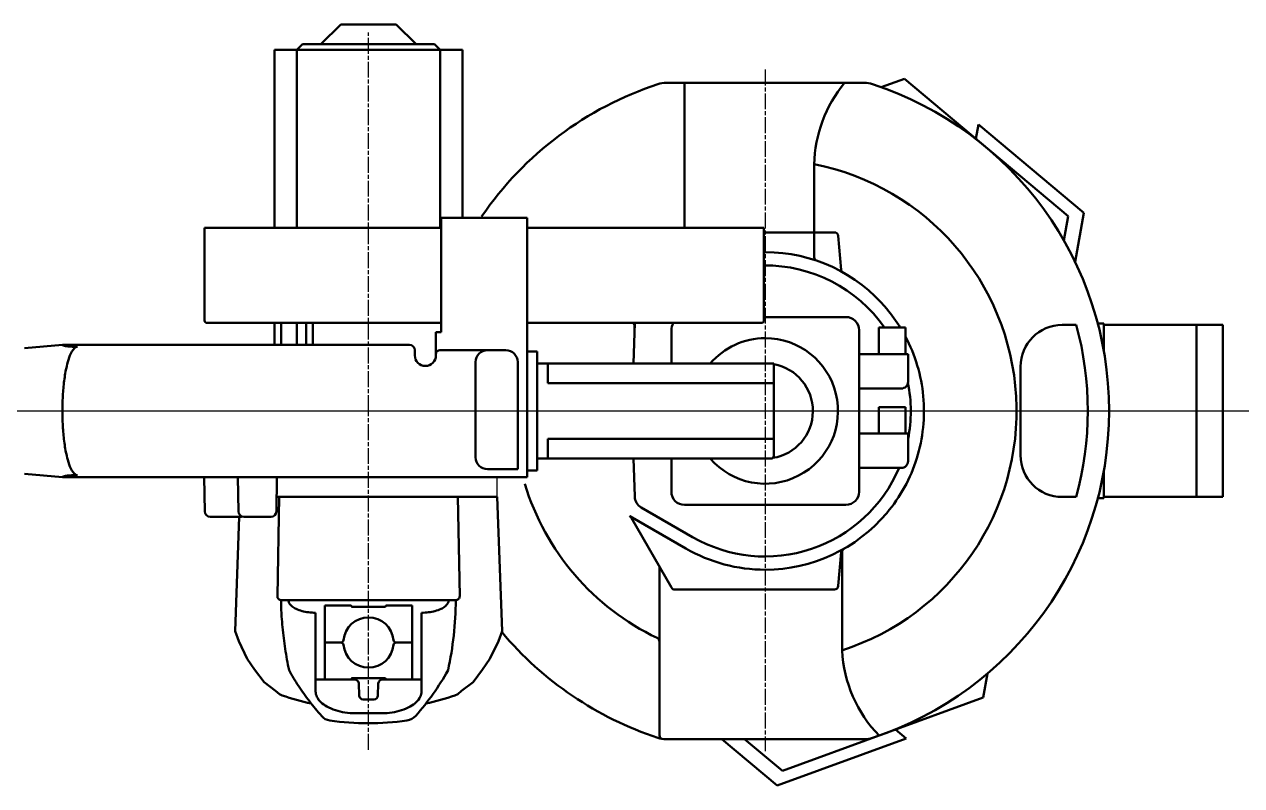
# Model space of a CAD drawing. Header units: millimetres. Extents: x -1231 to 360, y -283 to 2309.
# Drawn here: x -560 to 360, y -283 to 292 of the extents above; entities that cross this region are included whole.
import ezdxf

# ---------------------------------------------------------------- set-up
doc = ezdxf.new("R2010")
doc.units = ezdxf.units.MM
doc.linetypes.add('AM_ISO08W050', pattern=[18, 12, -1.5, 3, -1.5])
doc.linetypes.add('Amconstr', pattern=[9999, 9999, 0])
for name, color, linetype, lineweight in [('AM_0', 7, 'Continuous', 50), ('AM_7', 142, 'AM_ISO08W050', 25), ('AM_CL', 1, 'Amconstr', 25)]:
    doc.layers.add(name, color=color, linetype=linetype, lineweight=lineweight)

msp = doc.modelspace()

# ---------------------------------------------------------------- linework, layer by layer
msp.add_line((-202.61, -65), (-202.61, -50))
at = {"layer": 'AM_0'}
for p, q in [((-321, 292.2), (-336, 277.2)), ((-279, 292.2), (-321, 292.2)), ((-264, 277.2), (-279, 292.2)), ((-350, 277.2), (-354.2, 273)), ((-250, 277.2), (-350, 277.2)), ((-245.8, 273), (-250, 277.2)), ((-371, 237), (-371, 273)), ((-371, 273), (-229, 273)), ((-354.2, 273), (-354.2, 237)), ((-245.8, 273), (-245.8, 237)), ((-229, 273), (-229, 146)), ((105.21, 251.13), (87.71, 244.76)), ((229.04, 147.22), (105.21, 251.13)), ((74.94, 248), (-74.94, 248)), ((-61, 248), (-61, 182.03)), ((-371, 237), (-371, 138.5)), ((-354.2, 237), (-354.2, 138.5)), ((-245.8, 237), (-245.8, 138.5)), ((159.31, 205.73), (161.22, 216.57)), ((161.22, 216.57), (240.83, 149.77)), ((37, 116.26), (37, 186.36)), ((-61, 182.03), (-61, 138.5)), ((240.83, 149.77), (234.29, 112.72)), ((-424, 138.5), (-424, 68.5)), ((-374.6, 138.5), (-424, 138.5)), ((-372.6, 138.5), (-374.6, 138.5)), ((-245, 138.5), (-372.6, 138.5)), ((-245, 146), (-180, 146)), ((-245, 59.5), (-245, 146)), ((-245, 66.5), (-245, 138.5)), ((-180, 146), (-180, -50)), ((-180, 138.5), (-52.39, 138.5)), ((-180, 66.5), (-180, 138.5)), ((-52.39, 138.5), (-50.39, 138.5)), ((-50.39, 138.5), (-0.99, 138.5)), ((-0.99, 138.5), (-0.99, 68.5)), ((225.81, 128.88), (229.04, 147.22)), ((52.25, 135), (-0.99, 135)), ((57.48, 106.62), (55.24, 132.26)), ((-422, 66.5), (-245, 66.5)), ((-371, 50), (-371, 66.5)), ((-366, 50), (-366, 66.5)), ((-354.2, 50), (-354.2, 66.5)), ((-347.2, 50), (-347.2, 66.5)), ((-342.2, 50), (-342.2, 66.5)), ((-2.99, 66.5), (-180, 66.5)), ((-99.72, 36), (-98.63, 66.5)), ((-99.57, 66.27), (-99.34, 66.5)), ((-98.65, 66.5), (-98.81, 62.69)), ((-98.62, 66.5), (-98.71, 64.16)), ((61, 71), (-0.99, 71)), ((235.12, 65), (224.5, 65)), ((251.48, 66), (256, 66)), ((256, 66), (256, 45.43)), ((256, 65), (346, 65)), ((326, 65), (326, -65)), ((346, 65), (346, -65)), ((-249, 59.5), (-245, 59.5)), ((-249, 42), (-249, 59.5)), ((-71, 61), (-71, 36)), ((71, -61), (71, 61)), ((85.96, 63), (85.96, 43)), ((101.73, 63), (85.96, 63)), ((105.96, 63), (101.82, 63)), ((105.96, 55.7), (105.96, 63)), ((105.96, 55.62), (105.96, 55.7)), ((105.96, 43), (105.96, 55.62)), ((-560.26, 47.48), (-531.5, 50)), ((-531.5, 50), (-269, 50)), ((-265, 46), (-265, 42)), ((-249, 42), (-249, 43)), ((-246, 46), (-199.2, 46)), ((-219.05, 0), (-219.05, 37)), ((-210.05, 46), (-208.06, 46)), ((-199.2, 46), (-196.2, 46)), ((-187.2, 37), (-187.2, -35)), ((-180, 45), (-180, -45)), ((-172.5, 45), (-180, 45)), ((-172.5, -45), (-172.5, 45)), ((85.96, 43), (70.96, 43)), ((105.96, 43), (85.96, 43)), ((107.96, 43), (105.96, 43)), ((107.96, 22), (107.96, 43)), ((-172.5, 36), (-44.89, 36)), ((-172.5, -36), (-172.5, 36)), ((-164.5, 36), (-164.5, 21)), ((-44.89, 36), (-42.89, 36)), ((-42.89, 36), (6.51, 36)), ((6.51, 36), (6.51, -34)), ((193, 33.5), (193, -33.5)), ((-164.5, 21), (6.51, 21)), ((70.96, 17), (102.96, 17)), ((-219.05, -35), (-219.05, 0)), ((85.96, 3), (85.96, -17)), ((105.96, 3), (85.96, 3)), ((105.96, -17), (105.96, 3)), ((85.96, -17), (70.96, -17)), ((105.96, -17), (85.96, -17)), ((107.96, -17), (105.96, -17)), ((107.96, -38), (107.96, -17)), ((-164.5, -21), (6.51, -21)), ((-164.5, -21), (-164.5, -36)), ((-187.2, -35), (-187.2, -44)), ((4.51, -36), (-172.5, -36)), ((-98.74, -64.58), (-99.74, -36)), ((-71, -36), (-71, -61)), ((-187.2, -44), (-210.05, -44)), ((-204.81, -44), (-204, -44)), ((-180, -45), (-172.5, -45)), ((70.96, -43), (102.96, -43)), ((256, -45.43), (256, -66)), ((-531.5, -50), (-560.26, -47.48)), ((-506.41, -50), (-531.5, -50)), ((-180, -50), (-506.41, -50)), ((-423.74, -76.07), (-424.19, -50)), ((-398.37, -76.07), (-398.82, -50)), ((-369.22, -50), (-369.68, -76.07)), ((-300, -65), (-369.49, -65)), ((-367.64, -65), (-368.93, -139.95)), ((-232.36, -65), (-367.64, -65)), ((-202.61, -65), (-300, -65)), ((-231.05, -139.95), (-232.36, -65)), ((-199.06, -166.5), (-202.61, -65)), ((-55, -95.26), (-93.75, -72.89)), ((-61, -71), (61, -71)), ((224.5, -65), (235.07, -65)), ((256, -66), (251.48, -66)), ((346, -65), (256, -65)), ((-395.97, -80), (-419.74, -80)), ((-400.93, -166.5), (-397.91, -80)), ((-373.68, -80), (-394.37, -80)), ((-60, -103.92), (-102.5, -79.39)), ((-101.51, -80.42), (-70.87, -133.5)), ((55.24, -132.26), (57.47, -106.76)), ((58.09, -181.03), (58.09, -106.81)), ((-80, -174.24), (-80, -117.68)), ((-68.27, -135), (52.25, -135)), ((-365.93, -143), (-360.77, -143)), ((-360.77, -143), (-299.99, -143)), ((-332.99, -147), (-313.49, -147)), ((-332.99, -175), (-332.99, -147)), ((-239.21, -143), (-299.99, -143)), ((-286.49, -147), (-266.99, -147)), ((-266.99, -147), (-266.99, -175)), ((-234.05, -143), (-239.21, -143)), ((-339.99, -211.97), (-339.99, -152.5)), ((-312.49, -148), (-287.49, -148)), ((-286.99, -147.5), (-286.99, -147.5)), ((-259.99, -152.5), (-259.99, -211.97)), ((-398.15, -173.94), (-400.93, -166.5)), ((-391.8, -187.28), (-398.15, -173.94)), ((-208.19, -187.28), (-201.84, -173.94)), ((-201.84, -173.94), (-199.06, -166.5)), ((-80, -174.24), (-80, -245)), ((-332.99, -175), (-332.99, -203)), ((-320.9, -175), (-332.99, -175)), ((-320.9, -175), (-332.99, -175)), ((-266.99, -175), (-279.09, -175)), ((-266.99, -175), (-279.09, -175)), ((-266.99, -203), (-266.99, -175)), ((-386.15, -195.38), (-391.8, -187.28)), ((-213.84, -195.38), (-208.19, -187.28)), ((-379, -205.01), (-386.15, -195.38)), ((-312.49, -202), (-287.49, -202)), ((-286.99, -202.5), (-286.99, -202.5)), ((-220.99, -205.01), (-213.84, -195.38)), ((164.88, -216.67), (168.11, -198.34)), ((-370.37, -211.61), (-379, -205.01)), ((-367.42, -214.01), (-370.37, -211.61)), ((-339.99, -203), (-310.38, -203)), ((-332.99, -203), (-313.49, -203)), ((-307.39, -205.9), (-307.07, -215.1)), ((-292.89, -215.1), (-292.59, -205.9)), ((-289.59, -203), (-259.99, -203)), ((-286.49, -203), (-266.99, -203)), ((-232.57, -214.01), (-229.62, -211.61)), ((-229.62, -211.61), (-220.99, -205.01)), ((-365.34, -214.96), (-367.42, -214.01)), ((-304.07, -218), (-295.89, -218)), ((-234.65, -214.96), (-232.57, -214.01)), ((12.97, -271.97), (164.88, -216.67)), ((-289.99, -228.42), (-309.99, -228.42)), ((-74.94, -248), (74.94, -248)), ((8.98, -283.17), (-32.94, -248)), ((-15.59, -248), (12.97, -271.97)), ((106.63, -247.63), (8.98, -283.17)), ((98.53, -240.83), (106.63, -247.63))]:
    msp.add_line(p, q, dxfattribs=at)
at = {"layer": 'AM_0', "extrusion": (0, 0, -1)}
for centre, radius, start, end in [((0, 0), 260, 34.429, 71.80513), ((74.94, 228), 20, 71.80513, 90), ((-74.94, 228), 20, 90, 108.19488), ((0, 0), 260, 108.19488, 251.80513), ((-52.25, 132), 3, 90, 175), ((422, 68.5), 2, 270.00045, 359.99947), ((61, 61), 10, 0, 33.36712), ((-61, 61), 10, 90.00006, 180.00001), ((-224.5, 33.5), 31.5, 0, 90), ((0.96, 0.21), 244.87, 164.65776, 195.44424), ((531.2, 50), 0.298, 295.95634, 0), ((528.57, 55.41), 6.32, 282.73054, 295.95634), ((526.2, 65.88), 17.04, 277.43142, 282.73054), ((522.07, 97.56), 49, 274.30663, 277.43142), ((520.76, 115), 66.49, 272.00167, 274.30663), ((507.98, 34.71), 19.21, 22.32761, 41.50627), ((520, 136.66), 88.16, 270, 272.00167), ((520, 45.34), 3.16, 41.50627, 90), ((0, 0), 55, 90, 319.12101), ((0, 0), 55, 40.8914, 90), ((484.57, 25.09), 44.51, 13.33926, 22.32761), ((257, 42), 8, 180, 0), ((414.18, 8.4), 116.86, 7.7952, 13.33926), ((0, 0), 36, 100.42013, 260.7399), ((375.19, 3.06), 156.21, 3.63536, 7.7952), ((-102.96, 22), 5, 179.99992, 269.99995), ((326.99, 0), 204.51, 360, 3.63536), ((326.99, 0), 204.51, 356.36463, 359.99999), ((375.19, -3.06), 156.21, 352.2048, 356.36463), ((414.18, -8.4), 116.86, 346.66075, 352.2048), ((484.57, -25.09), 44.51, 337.67241, 346.66075), ((0, 0), 36, 269.09386, 270.90615), ((-224.5, -33.5), 31.5, 270, 0), ((507.98, -34.71), 19.21, 318.49376, 337.67241), ((-102.96, -38), 5, 179.99992, 269.99995), ((531.2, -50), 0.298, 0, 64.04368), ((528.57, -55.41), 6.32, 64.04368, 77.26948), ((526.2, -65.88), 17.04, 77.26948, 82.5686), ((522.07, -97.56), 49, 82.5686, 85.69338), ((520.76, -115), 66.49, 85.69338, 87.99834), ((520, -136.66), 88.16, 87.99834, 90), ((520, -45.34), 3.16, 270, 318.49376), ((0, 0), 190, 295.47085, 343.16691), ((61, -61), 10, 269.99997, 359.99998), ((-61, -61), 10, 180.00003, 269.99995), ((68.27, -132), 3, 270, 330), ((-52.25, -132), 3, 185, 270), ((365.94, -140), 3, 269.98508, 0.99978), ((269.82, -147.39), 96.22, 355.28914, 2.61674), ((487.89, -141.97), 253.84, 180.23177, 192.28829), ((66.4, -135), 300, 354.55025, 356.1208), ((299.99, -175), 19, 5.46501, 174.535), ((312.49, -147.5), 0.5, 269.99995, 359.99955), ((287.49, -147.5), 0.5, 180.00046, 270.00009), ((66.4, -135), 300, 352.9797, 354.55025), ((66.4, -135), 300, 351.40915, 352.9797), ((0, 0), 260, 288.19488, 320.02916), ((66.4, -135), 300, 349.83859, 351.40915), ((320.9, -177), 2, 90, 174.53477), ((279.09, -177), 2, 5.46522, 90), ((66.4, -135), 300, 348.26803, 349.83859), ((200.9, -107.08), 182.38, 328.6686, 330.82067), ((193.17, -102.38), 191.42, 326.56798, 328.6686), ((313.49, -202.5), 0.5, 179.99879, 269.99995), ((286.49, -202.5), 0.5, 270.00008, 0.00121), ((414.21, -98), 200, 209.34145, 221.4449), ((189.23, -99.77), 196.15, 324.51797, 326.56798), ((181.22, -94.07), 205.98, 322.51745, 324.51797), ((177.18, -90.97), 211.07, 320.56512, 322.51745), ((304.07, -215), 3, 270.0008, 357.99996), ((295.89, -215), 3, 181.90172, 270.00005), ((300.4, -24.93), 201.09, 250.91628, 257.4382), ((169.1, -84.33), 221.53, 318.65946, 320.56512), ((327.93, -224.04), 10, 278.03166, 318.57185), ((299.99, -26), 210, 262.07043, 278.03115), ((272.53, -223.1), 11, 221.44468, 262.07094), ((74.94, -228), 20, 270, 288.19488), ((77, -245), 3, 270, 0), ((-74.94, -228), 20, 251.80513, 270)]:
    msp.add_arc(centre, radius, start, end, dxfattribs=at)
at = {"layer": 'AM_0'}
for centre, radius, start, end in [((136.98, 184.17), 100, 140.33238, 178.74601), ((-0.09, 0.09), 190.11, 287.79209, 78.74803), ((0, 0), 120, 90, 90.47458), ((0.35, 0.75), 119.25, 39.83133, 90.16866), ((40, 116.26), 3, 180, 250.94117), ((0, 0), 110, 34.94062, 90.51773), ((60.12, 106.85), 2.64, 185, 193.59696), ((59.99, 106.82), 2.51, 193.59696, 202.41539), ((59.96, 106.8), 2.48, 202.41539, 211.35301), ((59.96, 106.8), 2.48, 211.35301, 220.29053), ((59.98, 106.83), 2.51, 220.29053, 229.10866), ((60.07, 106.92), 2.64, 229.10866, 237.70518), ((0, 0), 120, 31.66824, 40), ((-87.58, 69.91), 12.53, 195.77382, 207.32183), ((-2.99, 68.5), 2, 270.00045, 359.99947), ((0.03, 0.01), 119.98, 16.66488, 27.99964), ((-269, 46), 4, 360, 90), ((-246, 43), 3, 90, 180), ((-210.05, 37), 9, 90, 180), ((-196.2, 37), 9, 360, 90), ((0.02, 0.01), 119.99, 5.33061, 16.66488), ((0, 0), 110, 348.95139, 11.17478), ((0.01, 0.01), 120, 353.99698, 5.33061), ((-0.01, 0.01), 120.01, 342.66406, 353.99698), ((-210.05, -35), 9, 180, 270), ((4.51, -34), 2, 270.00045, 359.99947), ((-0.01, 0.01), 120.02, 331.33178, 342.66406), ((0, 0), 110, 240, 336.98891), ((-0.02, 0.02), 120.03, 320, 331.33178), ((-88.75, -64.23), 10, 182, 240), ((-419.74, -76), 4, 181, 270), ((-394.37, -76), 4, 181, 270), ((-373.68, -76), 4, 270, 359), ((-104.11, -81.92), 3, 29.99999, 59.99999), ((-0.39, 0.84), 120.84, 270.18598, 319.81401), ((0, 0), 120, 240, 270), ((60.46, -107.02), 3, 119.41118, 175), ((61.09, -106.81), 3, 119.81958, 180), ((-355.99, -143), 4.5, 179.94302, 210.00706), ((-352.16, -140.8), 8.92, 210.00706, 231.23978), ((-313.49, -147.5), 0.5, 359.99879, 89.99994), ((-286.49, -147.5), 0.5, 90.00008, 180.00121), ((-247.83, -140.77), 8.94, 308.72976, 329.92396), ((-244, -143), 4.51, 329.92396, 359.94286), ((-234.05, -140), 3, 269.98603, 0.99976), ((-348.8, -136.61), 14.29, 231.23978, 245.13766), ((-342.97, -124.02), 28.16, 245.13766, 255.02486), ((-341.07, -116.93), 35.5, 255.02486, 262.92449), ((-339.99, -108.25), 44.24, 262.92449, 269.99996), ((-259.99, -108.25), 44.25, 270.00001, 277.07417), ((-258.92, -116.91), 35.52, 277.07417, 284.9706), ((-257.02, -123.99), 28.19, 284.9706, 294.8501), ((-251.19, -136.58), 14.32, 294.8501, 308.72976), ((-320.9, -173), 2, 269.99999, 354.53476), ((-279.09, -173), 2, 185.46521, 269.99999), ((-83, -174.24), 3, 360, 64.52915), ((-299.99, -175), 19, 185.465, 354.53499), ((157.96, -175.86), 100, 182.96101, 224.05563), ((-312.49, -202.5), 0.5, 89.99994, 179.99954), ((-287.49, -202.5), 0.5, 0.00045, 90.00008), ((-310.38, -206), 3, 2.00004, 90.00111), ((-289.59, -206), 3, 89.9989, 178.09798), ((-299.59, -24.93), 201.09, 250.91627, 257.43819), ((-330.86, -211.97), 9.13, 179.99999, 206.04539), ((-325.83, -209.51), 14.74, 206.04539, 226.47967), ((-321.45, -204.9), 21.09, 226.47967, 241.26517), ((-278.53, -204.9), 21.09, 298.73482, 313.5203), ((-274.16, -209.51), 14.74, 313.5203, 333.95455), ((-269.12, -211.97), 9.13, 333.95455, 359.99991), ((-313.87, -191.07), 36.86, 241.26517, 252.43501), ((-311.39, -183.24), 45.07, 252.43501, 261.64248), ((-309.99, -173.73), 54.69, 261.64248, 270), ((-289.99, -173.73), 54.69, 269.99999, 278.35751), ((-288.6, -183.24), 45.07, 278.35751, 287.56499), ((-286.12, -191.07), 36.86, 287.56499, 298.73482)]:
    msp.add_arc(centre, radius, start, end, dxfattribs=at)
at = {"layer": 'AM_7'}
for p, q in [((-300, 0), (-300, 285.96)), ((0, 258), (0, -257.07)), ((-658, 0), (-180, 0)), ((-299.99, -256), (-300, 0)), ((-180, 0), (360.24, 0))]:
    msp.add_line(p, q, dxfattribs=at)
at = {"layer": 'AM_CL'}
msp.add_xline((-1043.41, 0), (1, 0), dxfattribs=at)

doc.saveas('drawing.dxf')
